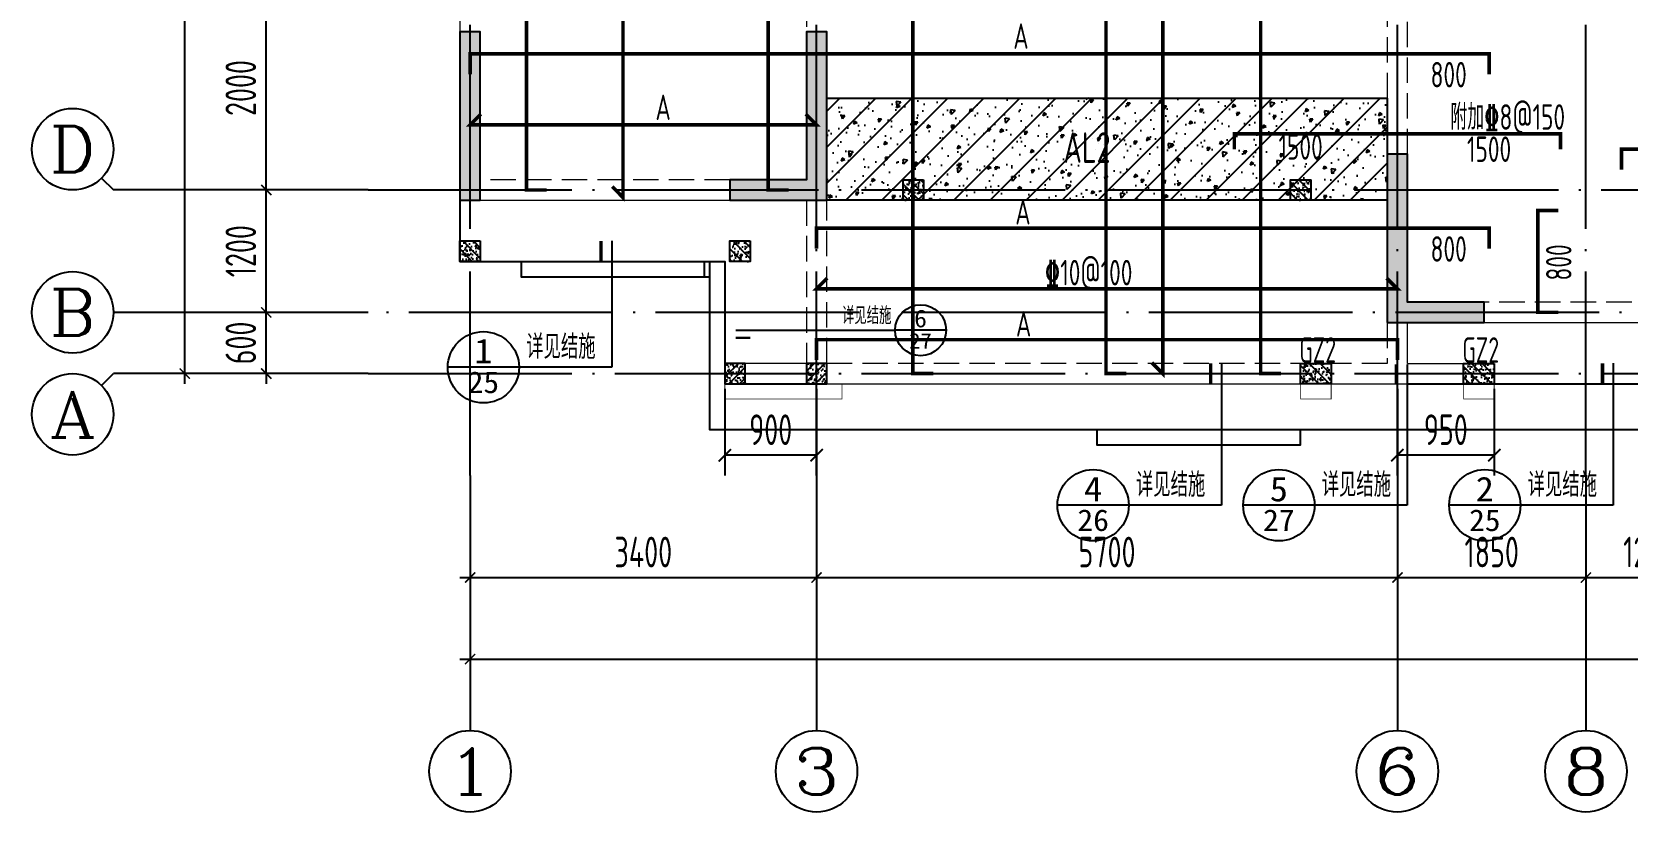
# Model space of a CAD drawing. Extents: x 826826 to 1642106, y -156213 to 399140.
# Drawn here: x 1281461 to 1297115, y 185141 to 192791 of the extents above; entities that cross this region are included whole.
import ezdxf
from ezdxf.enums import TextEntityAlignment as Align

# ---------------------------------------------------------------- set-up
doc = ezdxf.new("R2010")
doc.units = 0
doc.header["$LTSCALE"] = 1000
doc.linetypes.add('DASH', pattern=[0.35, 0.25, -0.1])
doc.linetypes.add('DOTE', pattern=[2.42, 2, -0.2, 0.02, -0.2])
doc.layers.get('0').update_dxf_attribs({"linetype": 'CONTINUOUS'})
doc.layers.get('DEFPOINTS').update_dxf_attribs({"linetype": 'CONTINUOUS'})
for name, color, linetype in [('$RECOVER_210609100354-0', 7, 'CONTINUOUS'), ('A-AXIS', 1, 'CONTINUOUS'), ('A-DOTE', 10, 'DOTE'), ('AXIS_TEXT', 4, 'CONTINUOUS'), ('BEAM', 4, 'DASH'), ('DIM_IDEN', 67, 'CONTINUOUS'), ('PUB_TEXT', 2, 'CONTINUOUS'), ('ROOF', 183, 'CONTINUOUS'), ('S-B板边线', 2, 'CONTINUOUS'), ('S-B板配筋', 6, 'CONTINUOUS'), ('S-B板配筋号', 7, 'CONTINUOUS'), ('S-L主梁线', 4, 'DASH'), ('S-Q墙填充', 252, 'CONTINUOUS'), ('S-Q墙实线', 6, 'CONTINUOUS'), ('S-Q墙标注', 3, 'CONTINUOUS'), ('S-Y一般标注', 3, 'CONTINUOUS'), ('S-构造柱', 212, 'CONTINUOUS'), ('S-构造柱编号', 130, 'CONTINUOUS'), ('TEXT', 2, 'CONTINUOUS'), ('看线', 251, 'CONTINUOUS')]:
    doc.layers.add(name, color=color, linetype=linetype)
doc.layers.add('配箍校核', color=34, linetype='CONTINUOUS', plot=False)
doc.styles.add('_TCH_AXIS', font='COMPLEX', dxfattribs={"bigfont": 'GBCBIG'})
doc.styles.add('_TCH_LABEL', font='simhei.ttf')
doc.styles.add('COMPLEX', font='COMPLEX')
doc.styles.add('TSSD_DIMENSION', font='Tssdeng.shx', dxfattribs={"width": 0.7, "bigfont": 'tssdchn.shx'})
doc.styles.add('TSSD_REIN', font='tssdeng.shx', dxfattribs={"width": 0.7, "height": 300, "bigfont": 'tssdchn.shx'})
doc.styles.add('结构文字', font='zstxt.shx', dxfattribs={"width": 0.7, "bigfont": 'zshz.shx'})
doc.dimstyles.new('STRUCK', dxfattribs={"dimtxt": 400, "dimasz": 121, "dimexe": 200, "dimexo": 150, "dimgap": 115, "dimtad": 1, "dimdec": 0, "dimdsep": 46, "dimtxsty": '结构文字', "dimblk": 'ARCHTICK', "dimcen": 400, "dimclrd": 3, "dimclre": 3, "dimclrt": 7, "dimadec": 0, "dimazin": 0, "dimtfac": 1, "dimtdec": 0, "dimtix": 1, "dimtmove": 2, "dimatfit": 3, "dimldrblk": '_DIMX', "dimfxl": 0, "dimtolj": 1, "dimtzin": 0, "dimarcsym": 0})
doc.dimstyles.new('TSSD_100_100$0', dxfattribs={"dimtxt": 300, "dimasz": 80, "dimexe": 100, "dimexo": 250, "dimgap": 100, "dimtad": 1, "dimdec": 0, "dimzin": 0, "dimdsep": 46, "dimtxsty": 'TSSD_DIMENSION', "dimblk": 'ARCHTICK', "dimcen": 0, "dimdle": 100, "dimclrd": 3, "dimclre": 3, "dimclrt": 7, "dimadec": 0, "dimazin": 0, "dimtfac": 1, "dimtdec": 0, "dimtix": 1, "dimtmove": 2, "dimatfit": 3, "dimldrblk": 'ARCHTICK', "dimfxl": 0, "dimtolj": 1, "dimtzin": 0, "dimarcsym": 0})

# ---------------------------------------------------------------- blocks, each defined once
blk = doc.blocks.new('_ArchTick')
at = {"color": 0, "linetype": 'ByBlock', "const_width": 0.15}
blk.add_lwpolyline([(-0.5, -0.5), (0.5, 0.5)], dxfattribs=at)
blk = doc.blocks.new('*D888')
at = {"layer": 'DEFPOINTS', "color": 0}
for p in [(2300, 4900), (3300, 4900), (3300, 4300)]:
    blk.add_point(p, dxfattribs=at)
at = {"layer": 'S-Y一般标注', "color": 0, "lineweight": -2}
for p, q in [((3050, 4900), (2200, 4900)), ((2300, 4900), (2300, 5000)), ((2300, 4300), (2300, 4900)), ((3050, 4300), (2200, 4300)), ((2300, 4300), (2300, 4200))]:
    blk.add_line(p, q, dxfattribs=at)
at = {"layer": 'S-Y一般标注', "color": 0, "lineweight": -2, "xscale": 100, "yscale": 100, "zscale": 100}
for p, rotation in [((2300, 4900), 270), ((2300, 4300), 90)]:
    blk.add_blockref('_ArchTick', p, dxfattribs=dict(at, rotation=rotation))
at = {"layer": 'S-Y一般标注', "color": 7, "insert": (2050, 4600), "char_height": 300, "attachment_point": 5, "rotation": 90, "style": 'TSSD_DIMENSION'}
blk.add_mtext('\\A1;600', dxfattribs=at)
blk = doc.blocks.new('*D889')
at = {"layer": 'DEFPOINTS', "color": 0}
for p in [(2300, 6100), (3300, 6100), (3300, 4900)]:
    blk.add_point(p, dxfattribs=at)
at = {"layer": 'S-Y一般标注', "color": 0, "lineweight": -2}
for p, q in [((2300, 4800), (2300, 6200)), ((3050, 6100), (2200, 6100)), ((3050, 4900), (2200, 4900))]:
    blk.add_line(p, q, dxfattribs=at)
at = {"layer": 'S-Y一般标注', "color": 0, "lineweight": -2, "xscale": 100, "yscale": 100, "zscale": 100}
for p, rotation in [((2300, 6100), 90), ((2300, 4900), 270)]:
    blk.add_blockref('_ArchTick', p, dxfattribs=dict(at, rotation=rotation))
at = {"layer": 'S-Y一般标注', "color": 7, "insert": (2050, 5500), "char_height": 300, "attachment_point": 5, "rotation": 90, "style": 'TSSD_DIMENSION'}
blk.add_mtext('\\A1;1200', dxfattribs=at)
blk = doc.blocks.new('*D890')
at = {"layer": 'DEFPOINTS', "color": 0}
for p in [(2300, 8100), (3300, 8100), (3300, 6100)]:
    blk.add_point(p, dxfattribs=at)
at = {"layer": 'S-Y一般标注', "color": 0, "lineweight": -2}
for p, q in [((2300, 6000), (2300, 8200)), ((3050, 8100), (2200, 8100)), ((3050, 6100), (2200, 6100))]:
    blk.add_line(p, q, dxfattribs=at)
at = {"layer": 'S-Y一般标注', "color": 0, "lineweight": -2, "xscale": 100, "yscale": 100, "zscale": 100}
for p, rotation in [((2300, 8100), 90), ((2300, 6100), 270)]:
    blk.add_blockref('_ArchTick', p, dxfattribs=dict(at, rotation=rotation))
at = {"layer": 'S-Y一般标注', "color": 7, "insert": (2050, 7100), "char_height": 300, "attachment_point": 5, "rotation": 90, "style": 'TSSD_DIMENSION'}
blk.add_mtext('\\A1;2000', dxfattribs=at)
blk = doc.blocks.new('*D899')
at = {"layer": 'DEFPOINTS', "color": 0}
for p in [(1500, 18800), (3300, 18800), (3300, 4300)]:
    blk.add_point(p, dxfattribs=at)
at = {"layer": 'S-Y一般标注', "color": 0, "lineweight": -2}
for p, q in [((3050, 18800), (1400, 18800)), ((1500, 4200), (1500, 18900)), ((3050, 4300), (1400, 4300))]:
    blk.add_line(p, q, dxfattribs=at)
at = {"layer": 'S-Y一般标注', "color": 0, "lineweight": -2, "xscale": 100, "yscale": 100, "zscale": 100}
for p, rotation in [((1500, 18800), 90), ((1500, 4300), 270)]:
    blk.add_blockref('_ArchTick', p, dxfattribs=dict(at, rotation=rotation))
at = {"layer": 'S-Y一般标注', "color": 7, "insert": (1250, 11550), "char_height": 300, "attachment_point": 5, "rotation": 90, "style": 'TSSD_DIMENSION'}
blk.add_mtext('\\A1;14500', dxfattribs=at)
blk = doc.blocks.new('*D912')
at = {"layer": 'DEFPOINTS', "color": 0}
for p in [(4300.000008, 3300.000008), (7700.000008, 3300.000008), (7700.000008, 2300.000008)]:
    blk.add_point(p, dxfattribs=at)
at = {"layer": 'S-Y一般标注', "color": 0, "lineweight": -2}
for p, q in [((4300.000008, 3050.000008), (4300.000008, 2200.000008)), ((7700.000008, 3050.000008), (7700.000008, 2200.000008)), ((4200.000008, 2300.000008), (7800.000008, 2300.000008))]:
    blk.add_line(p, q, dxfattribs=at)
at = {"layer": 'S-Y一般标注', "color": 0, "lineweight": -2, "xscale": 100, "yscale": 100, "zscale": 100, "rotation": 180}
blk.add_blockref('_ArchTick', (4300.000008, 2300.000008), dxfattribs=at)
at = {"layer": 'S-Y一般标注', "color": 0, "lineweight": -2, "xscale": 100, "yscale": 100, "zscale": 100}
blk.add_blockref('_ArchTick', (7700.000008, 2300.000008), dxfattribs=at)
at = {"layer": 'S-Y一般标注', "color": 7, "insert": (6000.000008, 2550.000008), "char_height": 300, "attachment_point": 5, "style": 'TSSD_DIMENSION'}
blk.add_mtext('\\A1;3400', dxfattribs=at)
blk = doc.blocks.new('*D913')
at = {"layer": 'DEFPOINTS', "color": 0}
for p in [(7700, 3300), (13400, 3300), (13400, 2300)]:
    blk.add_point(p, dxfattribs=at)
at = {"layer": 'S-Y一般标注', "color": 0, "lineweight": -2}
for p, q in [((7700, 3050), (7700, 2200)), ((13400, 3050), (13400, 2200)), ((7600, 2300), (13500, 2300))]:
    blk.add_line(p, q, dxfattribs=at)
at = {"layer": 'S-Y一般标注', "color": 0, "lineweight": -2, "xscale": 100, "yscale": 100, "zscale": 100, "rotation": 180}
blk.add_blockref('_ArchTick', (7700, 2300), dxfattribs=at)
at = {"layer": 'S-Y一般标注', "color": 0, "lineweight": -2, "xscale": 100, "yscale": 100, "zscale": 100}
blk.add_blockref('_ArchTick', (13400, 2300), dxfattribs=at)
at = {"layer": 'S-Y一般标注', "color": 7, "insert": (10550, 2550), "char_height": 300, "attachment_point": 5, "style": 'TSSD_DIMENSION'}
blk.add_mtext('\\A1;5700', dxfattribs=at)
blk = doc.blocks.new('*D914')
at = {"layer": 'DEFPOINTS', "color": 0}
for p in [(15250, 3300), (16500, 3300), (16500, 2300)]:
    blk.add_point(p, dxfattribs=at)
at = {"layer": 'S-Y一般标注', "color": 0, "lineweight": -2}
for p, q in [((15250, 3050), (15250, 2200)), ((16500, 3050), (16500, 2200)), ((15150, 2300), (16600, 2300))]:
    blk.add_line(p, q, dxfattribs=at)
at = {"layer": 'S-Y一般标注', "color": 0, "lineweight": -2, "xscale": 100, "yscale": 100, "zscale": 100, "rotation": 180}
blk.add_blockref('_ArchTick', (15250, 2300), dxfattribs=at)
at = {"layer": 'S-Y一般标注', "color": 0, "lineweight": -2, "xscale": 100, "yscale": 100, "zscale": 100}
blk.add_blockref('_ArchTick', (16500, 2300), dxfattribs=at)
at = {"layer": 'S-Y一般标注', "color": 7, "insert": (15875, 2550), "char_height": 300, "attachment_point": 5, "style": 'TSSD_DIMENSION'}
blk.add_mtext('\\A1;1250', dxfattribs=at)
blk = doc.blocks.new('*D918')
at = {"layer": 'DEFPOINTS', "color": 0}
for p in [(4300.000008, 3300.000008), (53100.000008, 3300.000008), (53100.000008, 1500.000008)]:
    blk.add_point(p, dxfattribs=at)
at = {"layer": 'S-Y一般标注', "color": 0, "lineweight": -2}
for p, q in [((4300.000008, 3050.000008), (4300.000008, 1400.000008)), ((53100.000008, 3050.000008), (53100.000008, 1400.000008)), ((4200.000008, 1500.000008), (53200.000008, 1500.000008))]:
    blk.add_line(p, q, dxfattribs=at)
at = {"layer": 'S-Y一般标注', "color": 0, "lineweight": -2, "xscale": 100, "yscale": 100, "zscale": 100, "rotation": 180}
blk.add_blockref('_ArchTick', (4300.000008, 1500.000008), dxfattribs=at)
at = {"layer": 'S-Y一般标注', "color": 0, "lineweight": -2, "xscale": 100, "yscale": 100, "zscale": 100}
blk.add_blockref('_ArchTick', (53100.000008, 1500.000008), dxfattribs=at)
at = {"layer": 'S-Y一般标注', "color": 7, "insert": (28700.000008, 1750.000008), "char_height": 300, "attachment_point": 5, "style": 'TSSD_DIMENSION'}
blk.add_mtext('\\A1;48800', dxfattribs=at)
blk = doc.blocks.new('_AXISO')
blk.add_circle((0, 0), 0.5)
at = {"layer": 'AXIS_TEXT', "style": 'COMPLEX', "width": 1.041667}
blk.add_attdef('A', text='', height=0.56, dxfattribs=at).set_placement((-0.25, -0.28), (0.25, -0.28), align=Align.FIT)
blk = doc.blocks.new('*D919')
at = {"layer": 'DEFPOINTS', "color": 0}
for p in [(13400, 3300), (15250, 3300), (15250, 2300)]:
    blk.add_point(p, dxfattribs=at)
at = {"layer": 'S-Y一般标注', "color": 0, "lineweight": -2}
for p, q in [((13400, 3050), (13400, 2200)), ((15250, 3050), (15250, 2200)), ((13300, 2300), (15350, 2300))]:
    blk.add_line(p, q, dxfattribs=at)
at = {"layer": 'S-Y一般标注', "color": 0, "lineweight": -2, "xscale": 100, "yscale": 100, "zscale": 100, "rotation": 180}
blk.add_blockref('_ArchTick', (13400, 2300), dxfattribs=at)
at = {"layer": 'S-Y一般标注', "color": 0, "lineweight": -2, "xscale": 100, "yscale": 100, "zscale": 100}
blk.add_blockref('_ArchTick', (15250, 2300), dxfattribs=at)
at = {"layer": 'S-Y一般标注', "color": 7, "insert": (14325, 2550), "char_height": 300, "attachment_point": 5, "style": 'TSSD_DIMENSION'}
blk.add_mtext('\\A1;1850', dxfattribs=at)
blk = doc.blocks.new('20210802.04311638')
at = {"layer": '$RECOVER_210609100354-0', "color": 30, "const_width": 8}
for points in [[(2000, 600), (2000, 450), (3150, 450), (3150, 600)], [(7650, 600), (7650, 450), (7950, 450), (7950, 600)], [(9250, 600), (9250, 450), (9550, 450), (9550, 600)]]:
    blk.add_lwpolyline(points, dxfattribs=at)
at = {"layer": '看线', "color": 202, "ltscale": 0.5}
for points in [[(0, 1800), (0, 1650), (1850, 1650)], [(0, 1800), (0, 1650), (1800, 1650), (1800, 1800)], [(5650, 150), (5650, 0), (7650, 0), (7650, 150)]]:
    blk.add_lwpolyline(points, dxfattribs=at)
at = {"layer": '看线', "color": 201}
blk.add_lwpolyline([(1850, 1800), (1850, 150), (21550, 150), (21550, 1650), (23900, 1650)], dxfattribs=at)
blk = doc.blocks.new('20210805.12180537')
at = {"layer": 'DIM_IDEN'}
for p, q in [((1737, 3405), (1737, 2166)), ((2954, 2530), (3401, 2530)), ((3401, 2530), (4518, 2530)), ((5018, 2530), (4518, 2530)), ((7720, 2205), (7720, 813)), ((9543, 2195), (9543, 813)), ((11564, 2205), (11564, 813)), ((828, 2166), (128, 2166)), ((1737, 2166), (828, 2166)), ((6811, 813), (6111, 813)), ((7720, 813), (6811, 813)), ((8634, 813), (7934, 813)), ((9543, 813), (8634, 813)), ((10655, 813), (9955, 813)), ((11564, 813), (10655, 813))]:
    blk.add_line(p, q, dxfattribs=at)
for points, const_width in [([(1632, 3405), (1632, 3205)], 35), ([(2954, 2455), (3097, 2455)], 25), ([(7615, 2205), (7615, 2005)], 35), ([(9438, 2195), (9438, 1995)], 35), ([(11459, 2205), (11459, 2005)], 35)]:
    blk.add_lwpolyline(points, dxfattribs=dict(at, const_width=const_width))
for centre, radius in [((4768, 2530), 250), ((478, 2166), 350), ((6461, 813), 350), ((8284, 813), 350), ((10305, 813), 350)]:
    blk.add_circle(centre, radius, dxfattribs=at)
at = {"layer": 'PUB_TEXT', "style": '_TCH_AXIS'}
for height, p in [(168.8, (3996, 2589)), (236.3, (898, 2249)), (236.3, (6881, 896)), (236.3, (8704, 896)), (236.3, (10725, 896))]:
    blk.add_text('详见结施', height=height, dxfattribs=at).set_placement(p)
at = {"layer": 'PUB_TEXT', "style": '_TCH_LABEL'}
for s, height, width, p, p2 in [('6', 173, 1.011364, (4705, 2558), (4830, 2558)), ('1', 241, 1.034884, (388, 2205), (568, 2205)), ('27', 151.1, 1.022989, (4656, 2350), (4879, 2350)), ('25', 212.7, 1.00565, (324, 1913), (632, 1913)), ('4', 241, 1.034884, (6371, 852), (6551, 852)), ('5', 241, 1.028902, (8195, 852), (8373, 852)), ('2', 241, 1.022989, (10216, 852), (10394, 852)), ('26', 211.6, 1.022989, (6306, 561), (6617, 561)), ('27', 211.6, 1.022989, (8128, 561), (8440, 561)), ('25', 212.7, 1.00565, (10151, 560), (10459, 560))]:
    blk.add_text(s, height=height, dxfattribs=dict(at, width=width)).set_placement(p, p2, align=Align.FIT)
blk = doc.blocks.new('20210810.05000969')
at = {"layer": 'S-Q墙填充'}
h = blk.add_hatch(color=252, dxfattribs=at)
h.dxf.hatch_style = 1
h.paths.add_polyline_path([(-1468088, -61433), (-1468088, -59783), (-1468288, -59783), (-1468288, -61433)])
h = blk.add_hatch(color=252, dxfattribs=at)
h.dxf.hatch_style = 1
h.paths.add_polyline_path([(-1464688, -59783), (-1464888, -59783), (-1464888, -59783), (-1464888, -61233), (-1465538, -61233), (-1465638, -61233), (-1465638, -61433), (-1465638, -61433), (-1465538, -61433), (-1464688, -61433)])
h = blk.add_hatch(color=252, dxfattribs=at)
h.dxf.hatch_style = 1
h.paths.add_polyline_path([(-1459188, -62633), (-1458238, -62633), (-1458238, -62433), (-1458988, -62433), (-1458988, -60983), (-1459188, -60983)])
at = {"layer": 'S-L主梁线', "linetype": 'DASH', "lineweight": 18}
for p, q in [((-1458988, -60983), (-1458988, -56933)), ((-1464888, -57033), (-1464888, -59783)), ((-1459188, -57033), (-1459188, -60983)), ((-1465638, -61233), (-1468088, -61233)), ((-1464888, -61433), (-1464888, -63033)), ((-1464688, -63033), (-1464688, -61433)), ((-1456088, -62433), (-1458438, -62433)), ((-1459188, -62633), (-1459188, -63033)), ((-1459188, -63033), (-1464688, -63033))]:
    blk.add_line(p, q, dxfattribs=at)
at = {"layer": 'S-L主梁线', "linetype": 'ByBlock', "lineweight": 18}
for p, q in [((-1468288, -57033), (-1468288, -59783)), ((-1468088, -61433), (-1465638, -61433)), ((-1458988, -63033), (-1458988, -62633)), ((-1458438, -62633), (-1455988, -62633)), ((-1465688, -63033), (-1465688, -63233)), ((-1464888, -63033), (-1465688, -63033)), ((-1458988, -63033), (-1458138, -63033)), ((-1458138, -63233), (-1458138, -63033)), ((-1465688, -63233), (-1458138, -63233))]:
    blk.add_line(p, q, dxfattribs=at)
at = {"layer": 'S-Q墙实线'}
for points in [[(-1468088, -61433), (-1468088, -59783), (-1468288, -59783), (-1468288, -61433)], [(-1465638, -61433), (-1464688, -61433), (-1464688, -59783), (-1464888, -59783), (-1464888, -61233), (-1465638, -61233), (-1465638, -61233), (-1465638, -61433)], [(-1459188, -62633), (-1458238, -62633), (-1458238, -62433), (-1458988, -62433), (-1458988, -60983), (-1459188, -60983)]]:
    blk.add_lwpolyline(points, close=True, dxfattribs=at)
blk = doc.blocks.new('20210810.05042432')
at = {"layer": 'S-B板边线'}
for points in [[(-1468288, -61433), (-1468288, -62033), (-1465688, -62033), (-1465688, -63233), (-1464888, -63233)], [(-1458988, -63233), (-1452988, -63233)]]:
    blk.add_lwpolyline(points, dxfattribs=at)
blk = doc.blocks.new('20210730.02141516')
at = {"layer": 'S-构造柱'}
h = blk.add_hatch(dxfattribs=at)
h.set_pattern_fill('ARMORED', color=256, scale=15, angle=-90, style=0)
h.set_pattern_definition([(320, (-154189.41, 3278673.45), (-9.4128202, -107.5890274), [11.25, -123.75]), (265, (-154189.41, 3278673.45), (112.82882, 20.8127), [9, -99]), (10.4514, (-154190.19, 3278664.49), (103.4159313, -86.7764073), [9.5610285, -105.1713168]), (316.1842, (-154159.41, 3278673.45), (-24.827852, -160.0861573), [16.875, -185.625]), (6.6356, (-154161.48, 3278660.11), (146.117681, -140.199406), [14.341543, -157.75695]), (261.1842, (-154159.41, 3278673.45), (146.11779, -140.199292), [13.5, -148.5]), (291, (-154166.91, 3278658.45), (-60.3928336, -89.5360578), [11.25, -123.75]), (236, (-154166.91, 3278658.45), (108.7725068, -36.4972998), [9, -99]), (341.4514, (-154171.94, 3278650.99), (48.3795745, -126.0333943), [9.5610285, -105.1713168]), (307.5, (-154189.41, 3278673.454), (49.93407807, -1.8239783), [0, -97.8, 0, -100.5, 0, -99.375]), (277.5, (-154189.41, 3278673.454), (59.1617568, -39.4604306), [0, -57.3, 0, -95.55, 0, -37.875]), (237.5, (-154189.41, 3278706.904), (-3.38323076, -80.07336543), [0, -37.5, 0, -117, 0, -155.25]), (227.5, (-154189.41, 3278721.904), (15.0157473, -87.4779254), [0, -48.75, 0, -77.7, 0, -110.25]), (315, (-154189.41, 3278673.454), (53.0330086, 53.0330086), [])])
h.paths.add_polyline_path([(200, 200), (200, 0), (0, 0), (0, 200)])
blk.add_lwpolyline([(200, 200), (200, 0), (0, 0), (0, 200)], close=True, dxfattribs=at)
blk = doc.blocks.new('20210809.18224761')
at = {"layer": 'S-构造柱'}
h = blk.add_hatch(dxfattribs=at)
h.set_pattern_fill('ARMORED', color=256, scale=15, angle=-90, style=0)
h.set_pattern_definition([(320, (-154189.41, 3278673.45), (-9.4128202, -107.5890274), [11.25, -123.75]), (265, (-154189.41, 3278673.45), (112.82882, 20.8127), [9, -99]), (10.4514, (-154190.19, 3278664.49), (103.4159313, -86.7764073), [9.5610285, -105.1713168]), (316.1842, (-154159.41, 3278673.45), (-24.827852, -160.0861573), [16.875, -185.625]), (6.6356, (-154161.48, 3278660.11), (146.117681, -140.199406), [14.341543, -157.75695]), (261.1842, (-154159.41, 3278673.45), (146.11779, -140.199292), [13.5, -148.5]), (291, (-154166.91, 3278658.45), (-60.3928336, -89.5360578), [11.25, -123.75]), (236, (-154166.91, 3278658.45), (108.7725068, -36.4972998), [9, -99]), (341.4514, (-154171.94, 3278650.99), (48.3795745, -126.0333943), [9.5610285, -105.1713168]), (307.5, (-154189.41, 3278673.454), (49.93407807, -1.8239783), [0, -97.8, 0, -100.5, 0, -99.375]), (277.5, (-154189.41, 3278673.454), (59.1617568, -39.4604306), [0, -57.3, 0, -95.55, 0, -37.875]), (237.5, (-154189.41, 3278706.904), (-3.38323076, -80.07336543), [0, -37.5, 0, -117, 0, -155.25]), (227.5, (-154189.41, 3278721.904), (15.0157473, -87.4779254), [0, -48.75, 0, -77.7, 0, -110.25]), (315, (-154189.41, 3278673.454), (53.0330086, 53.0330086), [])])
h.paths.add_polyline_path([(300, 200), (300, 0), (0, 0), (0, 200)])
blk.add_lwpolyline([(300, 200), (300, 0), (0, 0), (0, 200)], close=True, dxfattribs=at)
blk = doc.blocks.new('20210809.18235135')
at = {"layer": '配箍校核'}
blk.add_blockref('20210809.18224761', (12, 0), dxfattribs=at)
at = {"layer": 'S-构造柱编号', "color": 2, "linetype": 'ByBlock', "style": 'TSSD_REIN', "width": 0.65}
blk.add_text('GZ2', height=250, dxfattribs=at).set_placement((0, 206, 0))
blk = doc.blocks.new('*D2379')
at = {"layer": 'DEFPOINTS', "color": 0}
for p in [(1288261, 189441), (1289161, 189441), (1288261, 188641)]:
    blk.add_point(p, dxfattribs=at)
at = {"layer": 'S-Q墙标注', "color": 3, "lineweight": -2}
for p, q in [((1288261, 189291), (1288261, 188441)), ((1289161, 189291), (1289161, 188441)), ((1289161, 188641), (1288261, 188641))]:
    blk.add_line(p, q, dxfattribs=at)
at = {"layer": 'S-Q墙标注', "color": 3, "lineweight": -2, "xscale": 121, "yscale": 121, "zscale": 121, "rotation": 180}
blk.add_blockref('_ArchTick', (1288261, 188641), dxfattribs=at)
at = {"layer": 'S-Q墙标注', "color": 3, "lineweight": -2, "xscale": 121, "yscale": 121, "zscale": 121}
blk.add_blockref('_ArchTick', (1289161, 188641), dxfattribs=at)
at = {"layer": 'S-Q墙标注', "color": 7, "insert": (1288711, 188891), "char_height": 300, "attachment_point": 5, "style": 'TSSD_REIN'}
blk.add_mtext('\\A1;900', dxfattribs=at)
blk = doc.blocks.new('_DIMX')
blk.add_line((-150, 0), (150, 0))
at = {"const_width": 50}
blk.add_lwpolyline([(-70, -70), (70, 70)], dxfattribs=at)
blk = doc.blocks.new('*D2380')
at = {"layer": 'DEFPOINTS', "color": 0}
for p in [(1294861, 189441), (1295811, 189441), (1294861, 188641)]:
    blk.add_point(p, dxfattribs=at)
at = {"layer": 'S-Q墙标注', "color": 3, "lineweight": -2}
for p, q in [((1294861, 189291), (1294861, 188441)), ((1295811, 189291), (1295811, 188441)), ((1295811, 188641), (1294861, 188641))]:
    blk.add_line(p, q, dxfattribs=at)
at = {"layer": 'S-Q墙标注', "color": 3, "lineweight": -2, "xscale": 121, "yscale": 121, "zscale": 121, "rotation": 180}
blk.add_blockref('_ArchTick', (1294861, 188641), dxfattribs=at)
at = {"layer": 'S-Q墙标注', "color": 3, "lineweight": -2, "xscale": 121, "yscale": 121, "zscale": 121}
blk.add_blockref('_ArchTick', (1295811, 188641), dxfattribs=at)
at = {"layer": 'S-Q墙标注', "color": 7, "insert": (1295336, 188891), "char_height": 300, "attachment_point": 5, "style": 'TSSD_REIN'}
blk.add_mtext('\\A1;950', dxfattribs=at)
blk = doc.blocks.new('20210801.08533475')
at = {"layer": 'A-AXIS'}
for p, q in [((682.8, 6217.2), (800, 6100)), ((3300, 6100), (800, 6100)), ((3300, 4900), (800, 4900)), ((682.8, 4182.8), (800, 4300)), ((3300, 4300), (800, 4300)), ((4300, 3300), (4300, 800)), ((7700, 3300), (7700, 800)), ((13400, 3300), (13400, 800)), ((15250, 3300), (15250, 800))]:
    blk.add_line(p, q, dxfattribs=at)
at = {"layer": 'A-DOTE'}
for p, q in [((4300, 3300), (4300, 19800)), ((13400, 3300), (13400, 19800)), ((7700, 3300), (7700, 10500)), ((15250, 3300), (15250, 10200)), ((3300, 6100), (54100, 6100)), ((54100, 4900), (3300, 4900)), ((3300, 4300), (54100, 4300))]:
    blk.add_line(p, q, dxfattribs=at)
at = {"layer": 'A-AXIS'}
ref = blk.add_blockref('_AXISO', (400, 6500), dxfattribs=dict(at, xscale=800, yscale=800, zscale=800))
ref.add_attrib('A', 'D', dxfattribs={"layer": 'AXIS_TEXT', "height": 452.5, "style": '_TCH_AXIS', "width": 1.235294}).set_placement((173.7, 6273.7), (626.3, 6273.7), align=Align.FIT)
ref = blk.add_blockref('_AXISO', (400, 4900), dxfattribs=dict(at, xscale=800, yscale=800, zscale=800))
ref.add_attrib('A', 'B', dxfattribs={"layer": 'AXIS_TEXT', "height": 452.5, "style": '_TCH_AXIS', "width": 1.235294}).set_placement((173.7, 4673.7), (626.3, 4673.7), align=Align.FIT)
ref = blk.add_blockref('_AXISO', (400, 3900), dxfattribs=dict(at, xscale=800, yscale=800, zscale=800))
ref.add_attrib('A', 'A', dxfattribs={"layer": 'AXIS_TEXT', "height": 452.5, "style": '_TCH_AXIS', "width": 1.166667}).set_placement((173.7, 3673.7), (626.3, 3673.7), align=Align.FIT)
ref = blk.add_blockref('_AXISO', (4300, 400), dxfattribs=dict(at, xscale=800, yscale=800, zscale=800))
ref.add_attrib('A', '1', dxfattribs={"layer": 'AXIS_TEXT', "height": 452.5, "style": '_TCH_AXIS', "width": 2.333333}).set_placement((4073.7, 173.7), (4526.3, 173.7), align=Align.FIT)
ref = blk.add_blockref('_AXISO', (7700, 400), dxfattribs=dict(at, xscale=800, yscale=800, zscale=800))
ref.add_attrib('A', '3', dxfattribs={"layer": 'AXIS_TEXT', "height": 452.5, "style": '_TCH_AXIS', "width": 1.5}).set_placement((7473.7, 173.7), (7926.3, 173.7), align=Align.FIT)
ref = blk.add_blockref('_AXISO', (13400, 400), dxfattribs=dict(at, xscale=800, yscale=800, zscale=800))
ref.add_attrib('A', '6', dxfattribs={"layer": 'AXIS_TEXT', "height": 452.5, "style": '_TCH_AXIS', "width": 1.5}).set_placement((13173.7, 173.7), (13626.3, 173.7), align=Align.FIT)
ref = blk.add_blockref('_AXISO', (15250, 400), dxfattribs=dict(at, xscale=800, yscale=800, zscale=800))
ref.add_attrib('A', '8', dxfattribs={"layer": 'AXIS_TEXT', "height": 452.5, "style": '_TCH_AXIS', "width": 1.5}).set_placement((15023.7, 173.7), (15476.3, 173.7), align=Align.FIT)
at = {"layer": 'S-Y一般标注'}
for p1, p2, distance, picture, middle in [((3300, 4300), (3300, 18800), 1800, '*D899', (1250, 11550)), ((3300, 6100), (3300, 8100), 1000, '*D890', (2050, 7100)), ((3300, 4900), (3300, 6100), 1000, '*D889', (2050, 5500)), ((3300, 4300), (3300, 4900), 1000, '*D888', (2050, 4600)), ((4300, 3300), (7700, 3300), -1000, '*D912', (6000, 2550)), ((4300, 3300), (53100, 3300), -1800, '*D918', (28700, 1750)), ((7700, 3300), (13400, 3300), -1000, '*D913', (10550, 2550)), ((13400, 3300), (15250, 3300), -1000, '*D919', (14325, 2550)), ((15250, 3300), (16500, 3300), -1000, '*D914', (15875, 2550))]:
    dim = blk.add_aligned_dim(p1=p1, p2=p2, distance=distance, dimstyle='TSSD_100_100$0', override={"dimasz": 100, "dimclrd": 0, "dimclre": 0}, dxfattribs=at)
    dim.commit()
    dim.dimension.update_dxf_attribs({"geometry": picture, "text_midpoint": middle})

msp = doc.modelspace()

# ---------------------------------------------------------------- hatches: boundary and pattern name
at = {"layer": 'BEAM', "linetype": 'ByBlock'}
h = msp.add_hatch(dxfattribs=at)
h.set_pattern_fill('ARMORED', color=252, scale=50, angle=180, style=0)
h.set_pattern_definition([(230, (1071589.87, 2105562.7), (-358.63009, 31.376067), [37.5, -412.5]), (175, (1071589.87, 2105562.7), (69.37567, -376.09607), [30, -330]), (280.4514, (1071560, 2105565.3), (-289.25469, -344.71977), [31.870095, -350.571056]), (226.1842, (1071589.87, 2105462.7), (-533.62052, 82.75951), [56.25, -618.75]), (276.6356, (1071545.4, 2105469.6), (-467.33135, -487.05894), [47.80514, -525.8565]), (171.1842, (1071589.9, 2105462.7), (-467.33097, -487.0593), [45, -495]), (201, (1071539.87, 2105487.7), (-298.453526, 201.309445), [37.5, -412.5]), (146, (1071539.87, 2105487.7), (-121.657666, -362.57502), [30, -330]), (251.4514, (1071515, 2105504.47), (-420.111314, -161.26525), [31.870095, -350.571056]), (217.5, (1071589.87, 2105562.7), (-6.079928, -166.446927), [0, -326, 0, -335, 0, -331.25]), (187.5, (1071589.87, 2105562.7), (-131.534769, -197.205856), [0, -191, 0, -318.5, 0, -126.25]), (147.5, (1071701.37, 2105562.7), (-266.911218, 11.277436), [0, -125, 0, -390, 0, -517.5]), (137.5, (1071751.37, 2105562.7), (-291.593085, -50.05249), [0, -162.5, 0, -259, 0, -367.5]), (225, (1071589.87, 2105562.7), (176.776695, -176.776695), [])])
h.paths.add_polyline_path([(1294761.01, 191141.39), (1289261.01, 191141.39), (1289261.01, 192141.39), (1294761.01, 192141.39)])

# ---------------------------------------------------------------- linework, layer by layer
msp.add_lwpolyline([(1294761.01, 191141.39), (1289261.01, 191141.39), (1289261.01, 192141.39), (1294761.01, 192141.39)], close=True, dxfattribs=at)
at = {"layer": 'S-B板配筋', "lineweight": 35, "const_width": 35}
for points in [[(1286513.6, 191241.39), (1286313.6, 191241.39), (1286313.6, 198341.39), (1286513.6, 198341.39)], [(1288886.5, 191241.39), (1288686.5, 191241.39), (1288686.5, 196541.39), (1288886.5, 196541.39)], [(1290305.7, 189441.39), (1290105.7, 189441.39), (1290105.7, 196541.39), (1290305.7, 196541.39)], [(1293718.73, 189441.39), (1293518.73, 189441.39), (1293518.73, 196341.39), (1293718.73, 196341.39)], [(1292201.71, 189441.39), (1292001.71, 189441.39), (1292001.71, 196241.39), (1292201.71, 196241.39)], [(1287155.01, 191274.55), (1287261.08, 191168.49), (1287261.08, 195668.49), (1287155.01, 195562.42)], [(1292451.96, 189547.46), (1292558.03, 189441.39), (1292558.03, 195641.39), (1292451.96, 195535.33)], [(1295761.01, 192376.29), (1295761.01, 192576.29), (1285761, 192576.29), (1285761, 192376.29)], [(1285867.06, 191985.51), (1285760.99, 191879.45), (1289161, 191879.45), (1289054.94, 191985.51)], [(1293261.06, 191641.71), (1293261.06, 191791.71), (1296461.06, 191791.71), (1296461.06, 191641.71)], [(1297061.01, 191441.39), (1297061.01, 191641.39), (1298861, 191641.4), (1298861, 191441.4)], [(1296439.69, 190041.39), (1296239.69, 190041.39), (1296239.69, 191041.39), (1296439.69, 191041.39)], [(1295761.01, 190666.92), (1295761.01, 190866.92), (1289161, 190866.92), (1289161, 190666.92)], [(1289267.07, 190377.62), (1289161, 190271.55), (1294861.01, 190271.55), (1294754.94, 190377.62)], [(1289161, 189573.8), (1289161, 189773.8), (1294861, 189773.71), (1294861, 189573.71)]]:
    msp.add_lwpolyline(points, dxfattribs=at)

# ---------------------------------------------------------------- block references
at = {"layer": '$RECOVER_210609100354-0'}
msp.add_blockref('20210802.04311638', (1286260.96, 188741.38), dxfattribs=at)
at = {"layer": 'PUB_TEXT'}
msp.add_blockref('20210805.12180537', (1285413.82, 187336.76), dxfattribs=at)
at = {"layer": 'ROOF', "rotation": 359.9999999538236}
for p in [(1290011.01, 191141.39), (1285660.99, 190541.39), (1288311, 190541.39)]:
    msp.add_blockref('20210730.02141516', p, dxfattribs=at)
at = {"layer": 'ROOF'}
msp.add_blockref('20210730.02141516', (1293811.01, 191141.39), dxfattribs=at)
at = {"layer": 'ROOF', "xscale": -1, "rotation": 4.61764226855621e-08}
for p in [(1288461.01, 189341.39), (1289261, 189341.39)]:
    msp.add_blockref('20210730.02141516', p, dxfattribs=at)
at = {"layer": 'S-B板边线'}
msp.add_blockref('20210810.05042432', (2753949.14, 252574.55), dxfattribs=at)
at = {"layer": 'S-Q墙填充'}
msp.add_blockref('20210810.05000969', (2753949.15, 252574.56), dxfattribs=at)
at = {"layer": 'S-Y一般标注'}
msp.add_blockref('20210801.08533475', (1281461, 185141.39), dxfattribs=at)
at = {"layer": '配箍校核'}
for p in [(1293899.06, 189341.39), (1295499.06, 189341.39)]:
    msp.add_blockref('20210809.18235135', p, dxfattribs=at)

# ---------------------------------------------------------------- texts
at = {"layer": 'S-B板配筋号', "style": 'TSSD_REIN', "width": 0.7}
for p in [(1291091.77, 192625.69), (1291111, 190902.59), (1291117.43, 189804.06)]:
    msp.add_text('A', height=250, dxfattribs=at).set_placement(p)
for s, p in [('800', (1295364.1, 192497.28)), ('1500', (1293911.4, 191788.69)), ('1500', (1295760.45, 191766.39)), ('800', (1295364.1, 190787.91))]:
    msp.add_text(s, height=250, dxfattribs=at).set_placement(p, align=Align.TOP_CENTER)
at = {"layer": 'S-B板配筋号', "color": 1, "style": 'TSSD_REIN', "width": 0.7}
for s, p in [('A', (1287580.38, 191927.79)), ('附加%%1328@150', (1295380.4, 191832.27)), ('%%13210@100', (1291402.23, 190306.16))]:
    msp.add_text(s, height=250, dxfattribs=at).set_placement(p)
at = {"layer": 'S-B板配筋号', "style": 'TSSD_REIN', "width": 0.7}
msp.add_text('800', height=250, rotation=449.999992, dxfattribs=at).set_placement((1296319.69, 190531.19), align=Align.TOP_CENTER)
at = {"layer": 'TEXT', "color": 1, "style": 'TSSD_REIN', "width": 0.7}
msp.add_text('AL2', height=300, dxfattribs=at).set_placement((1292045.73, 191507.51, 0), align=Align.RIGHT)

# ---------------------------------------------------------------- dimensions: what is measured, and where the dimension line sits
at = {"layer": 'S-Q墙标注'}
for base, p1, p2, picture, middle in [((1288260.76, 188641.39), (1289160.77, 189441.39), (1288260.76, 189441.39), '*D2379', (1288710.77, 188891.39)), ((1294860.77, 188641.39), (1295810.78, 189441.39), (1294860.77, 189441.39), '*D2380', (1295335.78, 188891.39))]:
    dim = msp.add_linear_dim(base=base, p1=p1, p2=p2, angle=180, dimstyle='STRUCK', override={"dimtxt": 300, "dimgap": 100, "dimtxsty": 'TSSD_REIN'}, dxfattribs=at)
    dim.commit()
    dim.dimension.update_dxf_attribs({"geometry": picture, "text_midpoint": middle})

doc.saveas('drawing.dxf')
